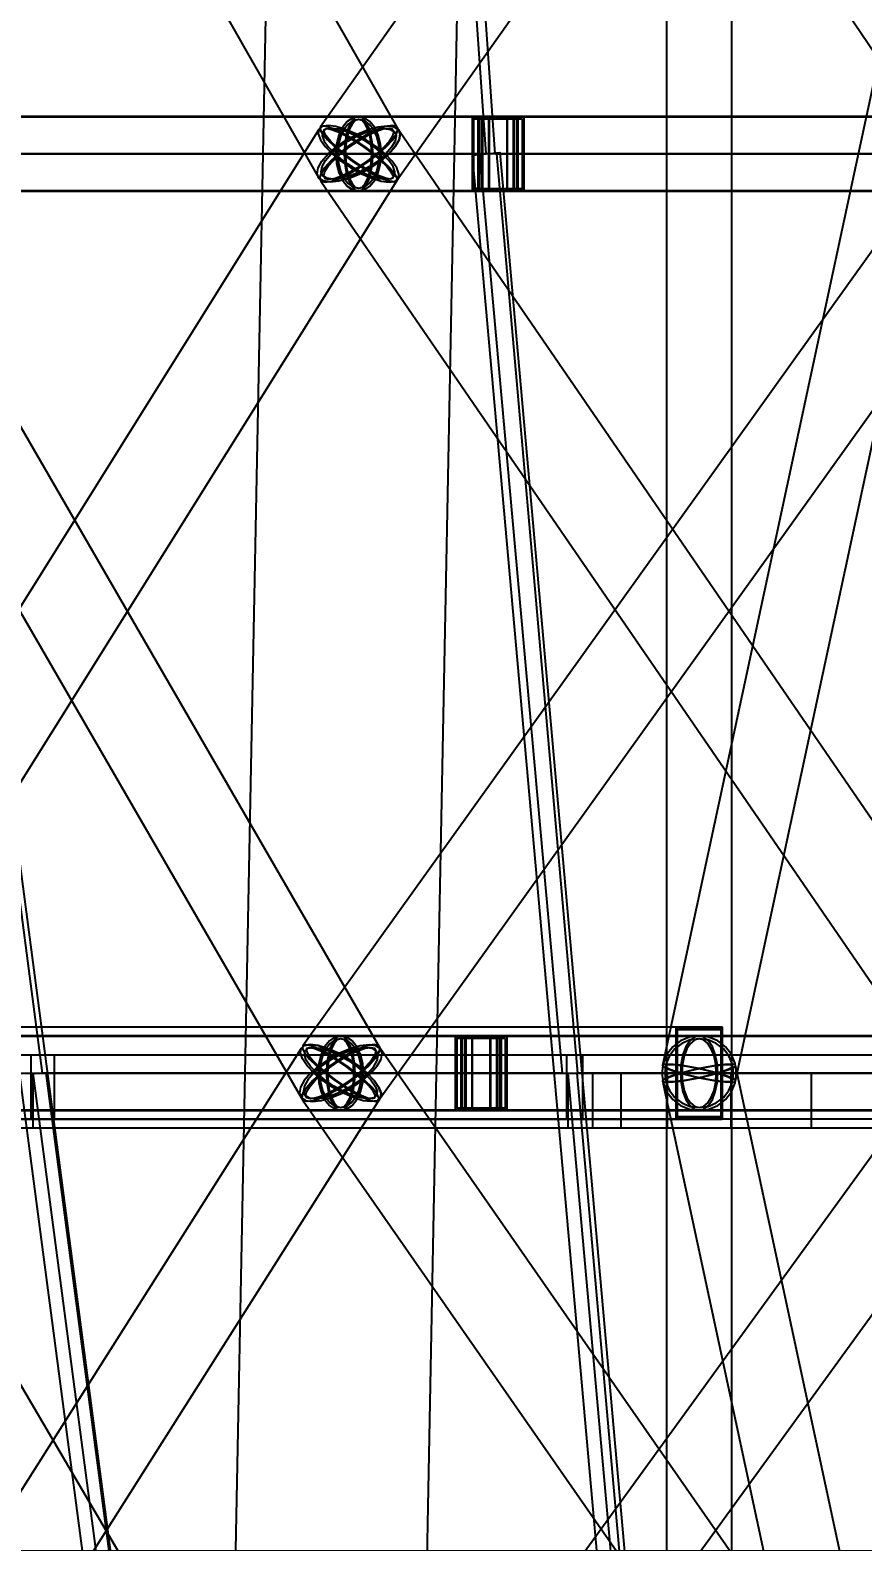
# Model space of a CAD drawing. Header units: millimetres. Extents: x -123812 to 252100, y -3000 to 639000.
# Drawn here: x -9009 to -4479, y 347451 to 355672 of the extents above; entities that cross this region are included whole.
import ezdxf

# ---------------------------------------------------------------- set-up
doc = ezdxf.new("R2010")
doc.units = ezdxf.units.MM
for name, color, linetype, lineweight in [('D-STR-DECK', 7, 'Continuous', 25), ('D-STR-DIM', 7, 'Continuous', 13), ('D-STR-STRC', 7, 'Continuous', 25)]:
    doc.layers.add(name, color=color, linetype=linetype, lineweight=lineweight)
doc.styles.add('OpenSansCondensed-Light', font='OpenSansCondensed-Light.ttf')
doc.styles.add('TOWER_UNICODE', font='Arial Unicode.ttf')
doc.dimstyles.new('EZDXF', dxfattribs={"dimtxt": 0.25, "dimasz": 0.175, "dimexe": 0.375, "dimexo": 0.125, "dimgap": 0.1, "dimtad": 1, "dimlfac": 100, "dimzin": 12, "dimdsep": 46, "dimtxsty": 'OpenSansCondensed-Light', "dimblk": 'ARCHTICK', "dimcen": 2.5, "dimazin": 3, "dimtfac": 0.5, "dimtmove": 2, "dimatfit": 3})

# ---------------------------------------------------------------- blocks, each defined once
blk = doc.blocks.new('_ARCHTICK')
at = {"color": 0, "linetype": 'BYBLOCK', "const_width": 0.15}
blk.add_lwpolyline([(-0.5, -0.5), (0.5, 0.5)], dxfattribs=at)

msp = doc.modelspace()

# ---------------------------------------------------------------- linework, layer by layer
at = {"layer": 'D-STR-DECK'}
for points in [[(-9651.9, 355000), (-11097.8, 369000), (-11059.6, 371000), (-7433.3, 371000), (-7459.2, 369000), (-6481.3, 355000)], [(-9651.9, 355000), (-11097.8, 369000), (-11059.6, 371000), (-7433.3, 371000), (-7459.2, 369000), (-6481.3, 355000)], [(-6527.8, 355000), (-7505.8, 369000), (-7479.9, 371000), (-3748.7, 371000), (-3761.8, 369000), (-3268.6, 355000)], [(-6527.8, 355000), (-7505.8, 369000), (-7479.9, 371000), (-3748.7, 371000), (-3761.8, 369000), (-3268.6, 355000)], [(-7090.9, 334990.2), (-9726.3, 354990.2), (-9577.5, 355009.8), (-6942.2, 335009.8)], [(-7090.9, 334990.2), (-9726.3, 354990.2), (-9577.5, 355009.8), (-6942.2, 335009.8)], [(-8941.9, 350000), (-9597, 355000), (-6564.3, 355000), (-6114.8, 350000)], [(-8941.9, 350000), (-9597, 355000), (-6564.3, 355000), (-6114.8, 350000)], [(-4820.2, 334993.3), (-6602.5, 354993.3), (-6453.1, 355006.7), (-4670.8, 335006.7)], [(-4820.2, 334993.3), (-6602.5, 354993.3), (-6453.1, 355006.7), (-4670.8, 335006.7)], [(-6028.7, 350000), (-6470.4, 355000), (-3340.4, 355000), (-3111.6, 350000)], [(-6028.7, 350000), (-6470.4, 355000), (-3340.4, 355000), (-3111.6, 350000)], [(-11765, 349750), (-11765, 350100), (-8878.3, 350100), (-8878.3, 349750)], [(-11765, 349750), (-11765, 350100), (-8878.3, 350100), (-8878.3, 349750)], [(-9004.5, 349750), (-9004.5, 350100), (-6004.6, 350100), (-6004.6, 349750)], [(-9004.5, 349750), (-9004.5, 350100), (-6004.6, 350100), (-6004.6, 349750)], [(-6090, 349750), (-6090, 350100), (-3028.2, 350100), (-3028.2, 349750)], [(-6090, 349750), (-6090, 350100), (-3028.2, 350100), (-3028.2, 349750)], [(-23500, 349700), (-23500, 350000), (-5948.7, 350000), (-5948.7, 349700)], [(-23500, 349700), (-23500, 350000), (-5948.7, 350000), (-5948.7, 349700)], [(-23299, 349700), (-23299, 350000), (-5795.6, 350000), (-5795.6, 349700)], [(-23299, 349700), (-23299, 350000), (-5795.6, 350000), (-5795.6, 349700)], [(-22699.3, 349700), (-22699.3, 350000), (-5543.3, 350000), (-5543.3, 349700)], [(-22699.3, 349700), (-22699.3, 350000), (-5543.3, 350000), (-5543.3, 349700)], [(-21711.2, 349700), (-21711.2, 350000), (-5196.2, 350000), (-5196.2, 349700)], [(-21711.2, 349700), (-21711.2, 350000), (-5196.2, 350000), (-5196.2, 349700)], [(-20351.6, 349700), (-20351.6, 350000), (-4760.1, 350000), (-4760.1, 349700)], [(-20351.6, 349700), (-20351.6, 350000), (-4760.1, 350000), (-4760.1, 349700)], [(-18643.8, 349700), (-18643.8, 350000), (-4242.6, 350000), (-4242.6, 349700)], [(-18643.8, 349700), (-18643.8, 350000), (-4242.6, 350000), (-4242.6, 349700)], [(-16617, 349700), (-16617, 350000), (-3652.6, 350000), (-3652.6, 349700)], [(-16617, 349700), (-16617, 350000), (-3652.6, 350000), (-3652.6, 349700)], [(-14305.9, 349700), (-14305.9, 350000), (-3000, 350000), (-3000, 349700)], [(-14305.9, 349700), (-14305.9, 350000), (-3000, 350000), (-3000, 349700)], [(-11750, 349700), (-11750, 350000), (-2296.1, 350000), (-2296.1, 349700)], [(-11750, 349700), (-11750, 350000), (-2296.1, 350000), (-2296.1, 349700)], [(-11302.4, 347400), (-11750, 350000), (-8924.2, 350000), (-8581.6, 347400)], [(-11302.4, 347400), (-11750, 350000), (-8924.2, 350000), (-8581.6, 347400)], [(-8993.1, 349700), (-8993.1, 350000), (-1552.9, 350000), (-1552.9, 349700)], [(-8993.1, 349700), (-8993.1, 350000), (-1552.9, 350000), (-1552.9, 349700)], [(-8650.5, 347400), (-8993.1, 350000), (-6035.7, 350000), (-5804, 347400)], [(-8650.5, 347400), (-8993.1, 350000), (-6035.7, 350000), (-5804, 347400)], [(-6082.2, 349700), (-6082.2, 350000), (-783.2, 350000), (-783.2, 349700)], [(-6082.2, 349700), (-6082.2, 350000), (-783.2, 350000), (-783.2, 349700)], [(-5850.5, 347400), (-6082.2, 350000), (-3043.9, 350000), (-2927, 347400)], [(-5850.5, 347400), (-6082.2, 350000), (-3043.9, 350000), (-2927, 347400)]]:
    msp.add_lwpolyline(points, close=True, dxfattribs=at)
at = {"layer": 'D-STR-STRC'}
for points in [[(-198.7, 375042), (-5568.1, 350042), (-5561.3, 350034.1), (-5541.5, 350023.9), (-5509.9, 350012), (-5468.7, 349999.4), (-5420.8, 349986.7), (-5369.4, 349975), (-5317.9, 349965), (-5270, 349957.3), (-5228.8, 349952.6), (-5197.2, 349951.1), (-5177.4, 349952.9), (-5170.6, 349958), (198.7, 374958)], [(-10292.6, 359868), (-7438.5, 354868), (-7414.2, 354852.8), (-7376.9, 354847.6), (-7328.9, 354852.8), (-7273.7, 354868), (-7215, 354892.2), (-7156.8, 354923.8), (-7103.1, 354960.6), (-7057.4, 355000), (-7023, 355039.4), (-7002.2, 355076.2), (-6996.4, 355107.8), (-7005.9, 355132), (-9860, 360132)], [(-3895.1, 360147.2), (-7429.2, 355147.2), (-7430.5, 355132), (-7417.7, 355107.8), (-7391.6, 355076.2), (-7353.9, 355039.4), (-7307.2, 355000), (-7254.8, 354960.6), (-7200.1, 354923.8), (-7146.9, 354892.2), (-7098.9, 354868), (-7059.3, 354852.8), (-7030.7, 354847.6), (-7015.3, 354852.8), (-3481.2, 359852.8)], [(-7330.5, 359852.8), (-3944, 354852.8), (-3922, 354847.6), (-3887.5, 354852.8), (-3842.8, 354868), (-3791.1, 354892.2), (-3735.7, 354923.8), (-3680.6, 354960.6), (-3629.4, 355000), (-3585.6, 355039.4), (-3552.2, 355076.2), (-3531.6, 355107.8), (-3525, 355132), (-3533, 355147.2), (-6919.5, 360147.2)], [(-10135, 349866.9), (-7006, 354866.9), (-7002.6, 354891.3), (-7014.1, 354923.1), (-7039.8, 354960.2), (-7078, 355000), (-7126, 355039.8), (-7180.6, 355076.9), (-7238, 355108.7), (-7294.3, 355133.1), (-7345.7, 355148.5), (-7388.7, 355153.7), (-7420.3, 355148.5), (-7438.5, 355133.1), (-10567.5, 350133.1)], [(-10213.8, 354796.8), (-7222.2, 354796.8), (-7190.2, 354803.7), (-7160.4, 354824), (-7134.8, 354856.3), (-7115.1, 354898.4), (-7102.7, 354947.4), (-7098.5, 355000), (-7102.7, 355052.6), (-7115.1, 355101.6), (-7134.8, 355143.7), (-7160.4, 355176), (-7190.2, 355196.3), (-7222.2, 355203.2), (-10213.8, 355203.2)], [(-10213.8, 354796.8), (-7222.2, 354796.8), (-7190.2, 354803.7), (-7160.4, 354824), (-7134.8, 354856.3), (-7115.1, 354898.4), (-7102.7, 354947.4), (-7098.5, 355000), (-7102.7, 355052.6), (-7115.1, 355101.6), (-7134.8, 355143.7), (-7160.4, 355176), (-7190.2, 355196.3), (-7222.2, 355203.2), (-10213.8, 355203.2)], [(-3584.2, 350148.5), (-7017.6, 355148.5), (-7039.6, 355153.7), (-7074, 355148.5), (-7118.5, 355133.1), (-7170.1, 355108.7), (-7225.3, 355076.9), (-7280.2, 355039.8), (-7331.2, 355000), (-7374.8, 354960.2), (-7407.9, 354923.1), (-7428.4, 354891.3), (-7434.9, 354866.9), (-7426.9, 354851.5), (-3993.5, 349851.5)], [(-3738.5, 355203.2), (-7222.2, 355203.2), (-7242.3, 355196.3), (-7261.1, 355176), (-7277.2, 355143.7), (-7289.6, 355101.6), (-7297.3, 355052.6), (-7300, 355000), (-7297.3, 354947.4), (-7289.6, 354898.4), (-7277.2, 354856.3), (-7261.1, 354824), (-7242.3, 354803.7), (-7222.2, 354796.8), (-3738.5, 354796.8)], [(-3738.5, 355203.2), (-7222.2, 355203.2), (-7242.3, 355196.3), (-7261.1, 355176), (-7277.2, 355143.7), (-7289.6, 355101.6), (-7297.3, 355052.6), (-7300, 355000), (-7297.3, 354947.4), (-7289.6, 354898.4), (-7277.2, 354856.3), (-7261.1, 354824), (-7242.3, 354803.7), (-7222.2, 354796.8), (-3738.5, 354796.8)], [(-10429.4, 354866.9), (-7535.1, 349866.9), (-7510.8, 349851.5), (-7473.4, 349846.3), (-7425.6, 349851.5), (-7370.5, 349866.9), (-7311.9, 349891.3), (-7253.8, 349923.1), (-7200.3, 349960.2), (-7154.8, 350000), (-7120.6, 350039.8), (-7099.9, 350076.9), (-7094.1, 350108.7), (-7103.8, 350133.1), (-9998.1, 355133.1)], [(-3944.5, 355148.5), (-7525.5, 350148.5), (-7527, 350133.1), (-7514.4, 350108.7), (-7488.5, 350076.9), (-7451, 350039.8), (-7404.6, 350000), (-7352.4, 349960.2), (-7298, 349923.1), (-7245, 349891.3), (-7197.1, 349866.9), (-7157.5, 349851.5), (-7128.9, 349846.3), (-7113.4, 349851.5), (-3532.4, 354851.5)], [(-10273.2, 344865.8), (-7103.9, 349865.8), (-7100.3, 349890.4), (-7111.7, 349922.5), (-7137.2, 349959.9), (-7175.1, 350000), (-7222.9, 350040.1), (-7277.2, 350077.5), (-7334.5, 350109.6), (-7390.7, 350134.2), (-7442, 350149.7), (-7485, 350155), (-7516.7, 350149.7), (-7535, 350134.2), (-10704.3, 345134.2)], [(-7201.6, 345134.2), (-10136.2, 350134.2), (-10160.6, 350149.7), (-10198, 350155), (-10245.8, 350149.7), (-10300.7, 350134.2), (-10359.2, 350109.6), (-10417.1, 350077.5), (-10470.5, 350040.1), (-10515.8, 350000), (-10549.8, 349959.9), (-10570.4, 349922.5), (-10576, 349890.4), (-10566.3, 349865.8), (-7631.7, 344865.8)], [(-10351.3, 349796.8), (-7319.4, 349796.8), (-7287.4, 349803.7), (-7257.6, 349824), (-7232, 349856.3), (-7212.3, 349898.4), (-7200, 349947.4), (-7195.7, 350000), (-7200, 350052.6), (-7212.3, 350101.6), (-7232, 350143.7), (-7257.6, 350176), (-7287.4, 350196.3), (-7319.4, 350203.2), (-10351.3, 350203.2)], [(-10351.3, 349796.8), (-7319.4, 349796.8), (-7287.4, 349803.7), (-7257.6, 349824), (-7232, 349856.3), (-7212.3, 349898.4), (-7200, 349947.4), (-7195.7, 350000), (-7200, 350052.6), (-7212.3, 350101.6), (-7232, 350143.7), (-7257.6, 350176), (-7287.4, 350196.3), (-7319.4, 350203.2), (-10351.3, 350203.2)], [(-7211.5, 344850.3), (-3583.7, 349850.3), (-3582, 349865.8), (-3594.5, 349890.4), (-3620.2, 349922.5), (-3657.3, 349959.9), (-3703.5, 350000), (-3755.4, 350040.1), (-3809.7, 350077.5), (-3862.5, 350109.6), (-3910.3, 350134.2), (-3949.8, 350149.7), (-3978.3, 350155), (-3994, 350149.7), (-7621.8, 345149.7)], [(-3635.4, 345149.7), (-7115.7, 350149.7), (-7137.6, 350155), (-7172, 350149.7), (-7216.4, 350134.2), (-7267.8, 350109.6), (-7322.8, 350077.5), (-7377.5, 350040.1), (-7428.3, 350000), (-7471.6, 349959.9), (-7504.6, 349922.5), (-7525, 349890.4), (-7531.3, 349865.8), (-7523.2, 349850.3), (-4042.9, 344850.3)], [(-3788.8, 350203.2), (-7319.4, 350203.2), (-7339.6, 350196.3), (-7358.3, 350176), (-7374.4, 350143.7), (-7386.8, 350101.6), (-7394.6, 350052.6), (-7397.2, 350000), (-7394.6, 349947.4), (-7386.8, 349898.4), (-7374.4, 349856.3), (-7358.3, 349824), (-7339.6, 349803.7), (-7319.4, 349796.8), (-3788.8, 349796.8)], [(-3788.8, 350203.2), (-7319.4, 350203.2), (-7339.6, 350196.3), (-7358.3, 350176), (-7374.4, 350143.7), (-7386.8, 350101.6), (-7394.6, 350052.6), (-7397.2, 350000), (-7394.6, 349947.4), (-7386.8, 349898.4), (-7374.4, 349856.3), (-7358.3, 349824), (-7339.6, 349803.7), (-7319.4, 349796.8), (-3788.8, 349796.8)], [(0, 350203.2), (-5369.4, 350203.2), (-5395.7, 350196.3), (-5420.2, 350176), (-5441.2, 350143.7), (-5457.3, 350101.6), (-5467.5, 350052.6), (-5471, 350000), (-5467.5, 349947.4), (-5457.3, 349898.4), (-5441.2, 349856.3), (-5420.2, 349824), (-5395.7, 349803.7), (-5369.4, 349796.8), (0, 349796.8)], [(0, 350203.2), (-5369.4, 350203.2), (-5395.7, 350196.3), (-5420.2, 350176), (-5441.2, 350143.7), (-5457.3, 350101.6), (-5467.5, 350052.6), (-5471, 350000), (-5467.5, 349947.4), (-5457.3, 349898.4), (-5441.2, 349856.3), (-5420.2, 349824), (-5395.7, 349803.7), (-5369.4, 349796.8), (0, 349796.8)], [(198.7, 325042), (-5170.6, 350042), (-5177.4, 350047.1), (-5197.2, 350048.9), (-5228.8, 350047.4), (-5270, 350042.7), (-5317.9, 350035), (-5369.4, 350025), (-5420.8, 350013.3), (-5468.7, 350000.6), (-5509.9, 349988), (-5541.5, 349976.1), (-5561.3, 349965.9), (-5568.1, 349958), (-198.7, 324958)]]:
    msp.add_lwpolyline(points, dxfattribs=at)
for points in [[(-5547.2, 350000), (-5191.6, 350000), (-5191.6, 375000), (-5547.2, 375000)], [(-5547.2, 350000), (-5191.6, 350000), (-5191.6, 375000), (-5547.2, 375000)], [(-7743.6, 355000), (-6700.9, 355000), (-6604.1, 360000), (-7645.9, 360000)], [(-7743.6, 355000), (-6700.9, 355000), (-6604.1, 360000), (-7645.9, 360000)], [(-12619.1, 354800), (-6353.6, 354800), (-6353.6, 355200), (-12619.1, 355200)], [(-11336.3, 354800), (-6322, 354800), (-6322, 355200), (-11336.3, 355200)], [(-11336.3, 354800), (-6322, 354800), (-6322, 355200), (-11336.3, 355200)], [(-7057.4, 355000), (-7103.1, 354960.6), (-7156.8, 354923.8), (-7215, 354892.2), (-7273.7, 354868), (-7328.9, 354852.8), (-7376.9, 354847.6), (-7414.2, 354852.8), (-7438.5, 354868), (-7448.1, 354892.2), (-7442.2, 354923.8), (-7421.4, 354960.6), (-7387, 355000), (-7341.4, 355039.4), (-7287.6, 355076.2), (-7229.4, 355107.8), (-7170.7, 355132), (-7115.5, 355147.2), (-7067.6, 355152.4), (-7030.2, 355147.2), (-7005.9, 355132), (-6996.4, 355107.8), (-7002.2, 355076.2), (-7023, 355039.4)], [(-7366.4, 355000), (-7318.4, 354960.2), (-7263.9, 354923.1), (-7206.5, 354891.3), (-7150.2, 354866.9), (-7098.8, 354851.5), (-7055.8, 354846.3), (-7024.1, 354851.5), (-7006, 354866.9), (-7002.6, 354891.3), (-7014.1, 354923.1), (-7039.8, 354960.2), (-7078, 355000), (-7126, 355039.8), (-7180.6, 355076.9), (-7238, 355108.7), (-7294.3, 355133.1), (-7345.7, 355148.5), (-7388.7, 355153.7), (-7420.3, 355148.5), (-7438.5, 355133.1), (-7441.9, 355108.7), (-7430.3, 355076.9), (-7404.6, 355039.8)], [(-7331.2, 355000), (-7374.8, 354960.2), (-7407.9, 354923.1), (-7428.4, 354891.3), (-7434.9, 354866.9), (-7426.9, 354851.5), (-7404.9, 354846.3), (-7370.4, 354851.5), (-7325.9, 354866.9), (-7274.3, 354891.3), (-7219.2, 354923.1), (-7164.2, 354960.2), (-7113.2, 355000), (-7069.7, 355039.8), (-7036.5, 355076.9), (-7016, 355108.7), (-7009.6, 355133.1), (-7017.6, 355148.5), (-7039.6, 355153.7), (-7074, 355148.5), (-7118.5, 355133.1), (-7170.1, 355108.7), (-7225.3, 355076.9), (-7280.2, 355039.8)], [(-7137.2, 355000), (-7090.6, 354960.6), (-7052.9, 354923.8), (-7026.7, 354892.2), (-7013.9, 354868), (-7015.3, 354852.8), (-7030.7, 354847.6), (-7059.3, 354852.8), (-7098.9, 354868), (-7146.9, 354892.2), (-7200.1, 354923.8), (-7254.8, 354960.6), (-7307.2, 355000), (-7353.9, 355039.4), (-7391.6, 355076.2), (-7417.7, 355107.8), (-7430.5, 355132), (-7429.2, 355147.2), (-7413.7, 355152.4), (-7385.2, 355147.2), (-7345.5, 355132), (-7297.5, 355107.8), (-7244.3, 355076.2), (-7189.7, 355039.4)], [(-7345.9, 355000), (-7341.7, 354947.4), (-7329.3, 354898.4), (-7309.7, 354856.3), (-7284.1, 354824), (-7254.2, 354803.7), (-7222.2, 354796.8), (-7190.2, 354803.7), (-7160.4, 354824), (-7134.8, 354856.3), (-7115.1, 354898.4), (-7102.7, 354947.4), (-7098.5, 355000), (-7102.7, 355052.6), (-7115.1, 355101.6), (-7134.8, 355143.7), (-7160.4, 355176), (-7190.2, 355196.3), (-7222.2, 355203.2), (-7254.2, 355196.3), (-7284.1, 355176), (-7309.7, 355143.7), (-7329.3, 355101.6), (-7341.7, 355052.6)], [(-7345.9, 355000), (-7341.7, 354947.4), (-7329.3, 354898.4), (-7309.7, 354856.3), (-7284.1, 354824), (-7254.2, 354803.7), (-7222.2, 354796.8), (-7190.2, 354803.7), (-7160.4, 354824), (-7134.8, 354856.3), (-7115.1, 354898.4), (-7102.7, 354947.4), (-7098.5, 355000), (-7102.7, 355052.6), (-7115.1, 355101.6), (-7134.8, 355143.7), (-7160.4, 355176), (-7190.2, 355196.3), (-7222.2, 355203.2), (-7254.2, 355196.3), (-7284.1, 355176), (-7309.7, 355143.7), (-7329.3, 355101.6), (-7341.7, 355052.6)], [(-7336.2, 355000), (-7332.3, 354951.5), (-7320.9, 354906.4), (-7302.8, 354867.6), (-7279.2, 354837.9), (-7251.7, 354819.2), (-7222.2, 354812.8), (-7192.7, 354819.2), (-7165.2, 354837.9), (-7141.6, 354867.6), (-7123.5, 354906.4), (-7112.1, 354951.5), (-7108.3, 355000), (-7112.1, 355048.5), (-7123.5, 355093.6), (-7141.6, 355132.4), (-7165.2, 355162.1), (-7192.7, 355180.8), (-7222.2, 355187.2), (-7251.7, 355180.8), (-7279.2, 355162.1), (-7302.8, 355132.4), (-7320.9, 355093.6), (-7332.3, 355048.5)], [(-7336.2, 355000), (-7332.3, 354951.5), (-7320.9, 354906.4), (-7302.8, 354867.6), (-7279.2, 354837.9), (-7251.7, 354819.2), (-7222.2, 354812.8), (-7192.7, 354819.2), (-7165.2, 354837.9), (-7141.6, 354867.6), (-7123.5, 354906.4), (-7112.1, 354951.5), (-7108.3, 355000), (-7112.1, 355048.5), (-7123.5, 355093.6), (-7141.6, 355132.4), (-7165.2, 355162.1), (-7192.7, 355180.8), (-7222.2, 355187.2), (-7251.7, 355180.8), (-7279.2, 355162.1), (-7302.8, 355132.4), (-7320.9, 355093.6), (-7332.3, 355048.5)], [(-7300, 355000), (-7297.3, 354947.4), (-7289.6, 354898.4), (-7277.2, 354856.3), (-7261.1, 354824), (-7242.3, 354803.7), (-7222.2, 354796.8), (-7202.1, 354803.7), (-7183.3, 354824), (-7167.2, 354856.3), (-7154.9, 354898.4), (-7147.1, 354947.4), (-7144.5, 355000), (-7147.1, 355052.6), (-7154.9, 355101.6), (-7167.2, 355143.7), (-7183.3, 355176), (-7202.1, 355196.3), (-7222.2, 355203.2), (-7242.3, 355196.3), (-7261.1, 355176), (-7277.2, 355143.7), (-7289.6, 355101.6), (-7297.3, 355052.6)], [(-7300, 355000), (-7297.3, 354947.4), (-7289.6, 354898.4), (-7277.2, 354856.3), (-7261.1, 354824), (-7242.3, 354803.7), (-7222.2, 354796.8), (-7202.1, 354803.7), (-7183.3, 354824), (-7167.2, 354856.3), (-7154.9, 354898.4), (-7147.1, 354947.4), (-7144.5, 355000), (-7147.1, 355052.6), (-7154.9, 355101.6), (-7167.2, 355143.7), (-7183.3, 355176), (-7202.1, 355196.3), (-7222.2, 355203.2), (-7242.3, 355196.3), (-7261.1, 355176), (-7277.2, 355143.7), (-7289.6, 355101.6), (-7297.3, 355052.6)], [(-7293.9, 355000), (-7291.4, 354951.5), (-7284.3, 354906.4), (-7272.9, 354867.6), (-7258, 354837.9), (-7240.8, 354819.2), (-7222.2, 354812.8), (-7203.7, 354819.2), (-7186.4, 354837.9), (-7171.6, 354867.6), (-7160.2, 354906.4), (-7153, 354951.5), (-7150.6, 355000), (-7153, 355048.5), (-7160.2, 355093.6), (-7171.6, 355132.4), (-7186.4, 355162.1), (-7203.7, 355180.8), (-7222.2, 355187.2), (-7240.8, 355180.8), (-7258, 355162.1), (-7272.9, 355132.4), (-7284.3, 355093.6), (-7291.4, 355048.5)], [(-7293.9, 355000), (-7291.4, 354951.5), (-7284.3, 354906.4), (-7272.9, 354867.6), (-7258, 354837.9), (-7240.8, 354819.2), (-7222.2, 354812.8), (-7203.7, 354819.2), (-7186.4, 354837.9), (-7171.6, 354867.6), (-7160.2, 354906.4), (-7153, 354951.5), (-7150.6, 355000), (-7153, 355048.5), (-7160.2, 355093.6), (-7171.6, 355132.4), (-7186.4, 355162.1), (-7203.7, 355180.8), (-7222.2, 355187.2), (-7240.8, 355180.8), (-7258, 355162.1), (-7272.9, 355132.4), (-7284.3, 355093.6), (-7291.4, 355048.5)], [(-6322, 355200), (-6604.8, 355200), (-6604.8, 354800), (-6322, 354800)], [(-6322, 355200), (-6604.8, 355200), (-6604.8, 354800), (-6322, 354800)], [(-6330.4, 355188), (-6596.3, 355188), (-6596.3, 354812), (-6330.4, 354812)], [(-6330.4, 355188), (-6596.3, 355188), (-6596.3, 354812), (-6330.4, 354812)], [(-6353.6, 355200), (-6573.2, 355200), (-6573.2, 354800), (-6353.6, 354800)], [(-6360.1, 355188), (-6566.6, 355188), (-6566.6, 354812), (-6360.1, 354812)], [(-6553.2, 354800), (89.8, 354800), (89.8, 355200), (-6553.2, 355200)], [(-6373.5, 355200), (-6553.2, 355200), (-6553.2, 354800), (-6373.5, 354800)], [(-6378.9, 355188), (-6547.8, 355188), (-6547.8, 354812), (-6378.9, 354812)], [(-6515.1, 354800), (51.8, 354800), (51.8, 355200), (-6515.1, 355200)], [(-6411.6, 355200), (-6515.1, 355200), (-6515.1, 354800), (-6411.6, 354800)], [(-6515.1, 354800), (51.8, 354800), (51.8, 355200), (-6515.1, 355200)], [(-6411.6, 355200), (-6515.1, 355200), (-6515.1, 354800), (-6411.6, 354800)], [(-6414.7, 355188), (-6512, 355188), (-6512, 354812), (-6414.7, 354812)], [(-6414.7, 355188), (-6512, 355188), (-6512, 354812), (-6414.7, 354812)], [(-7073.7, 355000), (-7114.8, 354964.4), (-7163.3, 354931.3), (-7215.8, 354902.8), (-7268.7, 354881), (-7318.4, 354867.3), (-7361.6, 354862.6), (-7395.3, 354867.3), (-7417.2, 354881), (-7425.9, 354902.8), (-7420.6, 354931.3), (-7401.8, 354964.4), (-7370.8, 355000), (-7329.6, 355035.6), (-7281.2, 355068.7), (-7228.7, 355097.2), (-7175.8, 355119), (-7126, 355132.7), (-7082.8, 355137.4), (-7049.1, 355132.7), (-7027.2, 355119), (-7018.6, 355097.2), (-7023.9, 355068.7), (-7042.6, 355035.6)], [(-7352.2, 355000), (-7309, 354964.1), (-7259.8, 354930.7), (-7208, 354902), (-7157.3, 354880), (-7110.9, 354866.1), (-7072.1, 354861.4), (-7043.6, 354866.1), (-7027.2, 354880), (-7024.2, 354902), (-7034.6, 354930.7), (-7057.8, 354964.1), (-7092.2, 355000), (-7135.5, 355035.9), (-7184.7, 355069.3), (-7236.4, 355098), (-7287.2, 355120), (-7333.5, 355133.9), (-7372.3, 355138.6), (-7400.8, 355133.9), (-7417.2, 355120), (-7420.3, 355098), (-7409.9, 355069.3), (-7386.6, 355035.9)], [(-7320.5, 355000), (-7359.7, 354964.1), (-7389.6, 354930.7), (-7408.1, 354902), (-7414, 354880), (-7406.7, 354866.1), (-7386.9, 354861.4), (-7355.9, 354866.1), (-7315.7, 354880), (-7269.2, 354902), (-7219.5, 354930.7), (-7169.9, 354964.1), (-7124, 355000), (-7084.7, 355035.9), (-7054.8, 355069.3), (-7036.3, 355098), (-7030.5, 355120), (-7037.7, 355133.9), (-7057.6, 355138.6), (-7088.6, 355133.9), (-7128.7, 355120), (-7175.3, 355098), (-7225, 355069.3), (-7274.5, 355035.9)], [(-7145.6, 355000), (-7103.5, 354964.4), (-7069.5, 354931.3), (-7046, 354902.8), (-7034.4, 354881), (-7035.6, 354867.3), (-7049.6, 354862.6), (-7075.3, 354867.3), (-7111, 354881), (-7154.3, 354902.8), (-7202.3, 354931.3), (-7251.6, 354964.4), (-7298.9, 355000), (-7340.9, 355035.6), (-7374.9, 355068.7), (-7398.5, 355097.2), (-7410, 355119), (-7408.8, 355132.7), (-7394.9, 355137.4), (-7369.1, 355132.7), (-7333.4, 355119), (-7290.1, 355097.2), (-7242.2, 355068.7), (-7192.9, 355035.6)], [(-7841.3, 350000), (-6797.6, 350000), (-6700.9, 355000), (-7743.6, 355000)], [(-7841.3, 350000), (-6797.6, 350000), (-6700.9, 355000), (-7743.6, 355000)], [(-6700.9, 355000), (-6718.6, 355000), (-6770.7, 355000), (-6853.6, 355000), (-6961.6, 355000), (-7087.3, 355000), (-7222.2, 355000), (-7357.2, 355000), (-7482.9, 355000), (-7590.9, 355000), (-7673.7, 355000), (-7725.8, 355000), (-7743.6, 355000), (-7725.8, 355000), (-7673.7, 355000), (-7590.9, 355000), (-7482.9, 355000), (-7357.2, 355000), (-7222.2, 355000), (-7087.3, 355000), (-6961.6, 355000), (-6853.6, 355000), (-6770.7, 355000), (-6718.6, 355000)], [(-6700.9, 355000), (-6718.6, 355000), (-6770.7, 355000), (-6853.6, 355000), (-6961.6, 355000), (-7087.3, 355000), (-7222.2, 355000), (-7357.2, 355000), (-7482.9, 355000), (-7590.9, 355000), (-7673.7, 355000), (-7725.8, 355000), (-7743.6, 355000), (-7725.8, 355000), (-7673.7, 355000), (-7590.9, 355000), (-7482.9, 355000), (-7357.2, 355000), (-7222.2, 355000), (-7087.3, 355000), (-6961.6, 355000), (-6853.6, 355000), (-6770.7, 355000), (-6718.6, 355000)], [(-6700.9, 355000), (-6718.6, 355000), (-6770.7, 355000), (-6853.6, 355000), (-6961.6, 355000), (-7087.3, 355000), (-7222.2, 355000), (-7357.2, 355000), (-7482.9, 355000), (-7590.9, 355000), (-7673.7, 355000), (-7725.8, 355000), (-7743.6, 355000), (-7725.8, 355000), (-7673.7, 355000), (-7590.9, 355000), (-7482.9, 355000), (-7357.2, 355000), (-7222.2, 355000), (-7087.3, 355000), (-6961.6, 355000), (-6853.6, 355000), (-6770.7, 355000), (-6718.6, 355000)], [(-6700.9, 355000), (-6718.6, 355000), (-6770.7, 355000), (-6853.6, 355000), (-6961.6, 355000), (-7087.3, 355000), (-7222.2, 355000), (-7357.2, 355000), (-7482.9, 355000), (-7590.9, 355000), (-7673.7, 355000), (-7725.8, 355000), (-7743.6, 355000), (-7725.8, 355000), (-7673.7, 355000), (-7590.9, 355000), (-7482.9, 355000), (-7357.2, 355000), (-7222.2, 355000), (-7087.3, 355000), (-6961.6, 355000), (-6853.6, 355000), (-6770.7, 355000), (-6718.6, 355000)], [(-6749.8, 355000), (-6765.9, 355000), (-6813.1, 355000), (-6888.1, 355000), (-6986, 355000), (-7099.9, 355000), (-7222.2, 355000), (-7344.5, 355000), (-7458.5, 355000), (-7556.3, 355000), (-7631.4, 355000), (-7678.6, 355000), (-7694.7, 355000), (-7678.6, 355000), (-7631.4, 355000), (-7556.3, 355000), (-7458.5, 355000), (-7344.5, 355000), (-7222.2, 355000), (-7099.9, 355000), (-6986, 355000), (-6888.1, 355000), (-6813.1, 355000), (-6765.9, 355000)], [(-6749.8, 355000), (-6765.9, 355000), (-6813.1, 355000), (-6888.1, 355000), (-6986, 355000), (-7099.9, 355000), (-7222.2, 355000), (-7344.5, 355000), (-7458.5, 355000), (-7556.3, 355000), (-7631.4, 355000), (-7678.6, 355000), (-7694.7, 355000), (-7678.6, 355000), (-7631.4, 355000), (-7556.3, 355000), (-7458.5, 355000), (-7344.5, 355000), (-7222.2, 355000), (-7099.9, 355000), (-6986, 355000), (-6888.1, 355000), (-6813.1, 355000), (-6765.9, 355000)], [(-6749.8, 355000), (-6765.9, 355000), (-6813.1, 355000), (-6888.1, 355000), (-6986, 355000), (-7099.9, 355000), (-7222.2, 355000), (-7344.5, 355000), (-7458.5, 355000), (-7556.3, 355000), (-7631.4, 355000), (-7678.6, 355000), (-7694.7, 355000), (-7678.6, 355000), (-7631.4, 355000), (-7556.3, 355000), (-7458.5, 355000), (-7344.5, 355000), (-7222.2, 355000), (-7099.9, 355000), (-6986, 355000), (-6888.1, 355000), (-6813.1, 355000), (-6765.9, 355000)], [(-6749.8, 355000), (-6765.9, 355000), (-6813.1, 355000), (-6888.1, 355000), (-6986, 355000), (-7099.9, 355000), (-7222.2, 355000), (-7344.5, 355000), (-7458.5, 355000), (-7556.3, 355000), (-7631.4, 355000), (-7678.6, 355000), (-7694.7, 355000), (-7678.6, 355000), (-7631.4, 355000), (-7556.3, 355000), (-7458.5, 355000), (-7344.5, 355000), (-7222.2, 355000), (-7099.9, 355000), (-6986, 355000), (-6888.1, 355000), (-6813.1, 355000), (-6765.9, 355000)], [(-11478.6, 349750), (-5244.4, 349750), (-5244.4, 350250), (-11478.6, 350250)], [(-11478.6, 349750), (-5244.4, 349750), (-5244.4, 350250), (-11478.6, 350250)], [(-5494.4, 350250), (-5244.4, 350250), (-5244.4, 349750), (-5494.4, 349750)], [(-5244.4, 350250), (-5494.4, 350250), (-5494.4, 349750), (-5244.4, 349750)], [(-5488.4, 350238), (-5250.4, 350238), (-5250.4, 349762), (-5488.4, 349762)], [(-5250.4, 350238), (-5488.4, 350238), (-5488.4, 349762), (-5250.4, 349762)], [(-12787.7, 349800), (-6445, 349800), (-6445, 350200), (-12787.7, 350200)], [(-11495, 349800), (-6413.6, 349800), (-6413.6, 350200), (-11495, 350200)], [(-11495, 349800), (-6413.6, 349800), (-6413.6, 350200), (-11495, 350200)], [(-7484.1, 350000), (-7518.3, 349960.2), (-7539, 349923.1), (-7544.7, 349891.3), (-7535.1, 349866.9), (-7510.8, 349851.5), (-7473.4, 349846.3), (-7425.6, 349851.5), (-7370.5, 349866.9), (-7311.9, 349891.3), (-7253.8, 349923.1), (-7200.3, 349960.2), (-7154.8, 350000), (-7120.6, 350039.8), (-7099.9, 350076.9), (-7094.1, 350108.7), (-7103.8, 350133.1), (-7128.1, 350148.5), (-7165.5, 350153.7), (-7213.3, 350148.5), (-7268.4, 350133.1), (-7327, 350108.7), (-7385, 350076.9), (-7438.6, 350039.8)], [(-7175.1, 350000), (-7137.2, 349959.9), (-7111.7, 349922.5), (-7100.3, 349890.4), (-7103.9, 349865.8), (-7122.2, 349850.3), (-7153.9, 349845), (-7196.9, 349850.3), (-7248.2, 349865.8), (-7304.4, 349890.4), (-7361.7, 349922.5), (-7416, 349959.9), (-7463.8, 350000), (-7501.7, 350040.1), (-7527.2, 350077.5), (-7538.6, 350109.6), (-7535, 350134.2), (-7516.7, 350149.7), (-7485, 350155), (-7442, 350149.7), (-7390.7, 350134.2), (-7334.5, 350109.6), (-7277.2, 350077.5), (-7222.9, 350040.1)], [(-7210.6, 350000), (-7261.4, 349959.9), (-7316.1, 349922.5), (-7371.1, 349890.4), (-7422.5, 349865.8), (-7466.9, 349850.3), (-7501.3, 349845), (-7523.2, 349850.3), (-7531.3, 349865.8), (-7525, 349890.4), (-7504.6, 349922.5), (-7471.6, 349959.9), (-7428.3, 350000), (-7377.5, 350040.1), (-7322.8, 350077.5), (-7267.8, 350109.6), (-7216.4, 350134.2), (-7172, 350149.7), (-7137.6, 350155), (-7115.7, 350149.7), (-7107.6, 350134.2), (-7113.9, 350109.6), (-7134.3, 350077.5), (-7167.3, 350040.1)], [(-7404.6, 350000), (-7352.4, 349960.2), (-7298, 349923.1), (-7245, 349891.3), (-7197.1, 349866.9), (-7157.5, 349851.5), (-7128.9, 349846.3), (-7113.4, 349851.5), (-7111.9, 349866.9), (-7124.5, 349891.3), (-7150.4, 349923.1), (-7187.9, 349960.2), (-7234.3, 350000), (-7286.5, 350039.8), (-7340.9, 350076.9), (-7393.9, 350108.7), (-7441.8, 350133.1), (-7481.4, 350148.5), (-7509.9, 350153.7), (-7525.5, 350148.5), (-7527, 350133.1), (-7514.4, 350108.7), (-7488.5, 350076.9), (-7451, 350039.8)], [(-7467.9, 350000), (-7498.8, 349964.1), (-7517.4, 349930.7), (-7522.6, 349902), (-7513.9, 349880), (-7491.9, 349866.1), (-7458.3, 349861.4), (-7415.1, 349866.1), (-7365.4, 349880), (-7312.6, 349902), (-7260.3, 349930.7), (-7212, 349964.1), (-7171, 350000), (-7140.1, 350035.9), (-7121.5, 350069.3), (-7116.3, 350098), (-7125, 350120), (-7146.9, 350133.9), (-7180.6, 350138.6), (-7223.8, 350133.9), (-7273.4, 350120), (-7326.3, 350098), (-7378.6, 350069.3), (-7426.9, 350035.9)], [(-7189.3, 350000), (-7155.1, 349963.8), (-7132.1, 349930.1), (-7121.9, 349901.2), (-7125.1, 349879), (-7141.6, 349865), (-7170.2, 349860.2), (-7208.9, 349865), (-7255.2, 349879), (-7305.9, 349901.2), (-7357.5, 349930.1), (-7406.5, 349963.8), (-7449.6, 350000), (-7483.8, 350036.2), (-7506.8, 350069.9), (-7517, 350098.8), (-7513.8, 350121), (-7497.3, 350135), (-7468.7, 350139.8), (-7429.9, 350135), (-7383.6, 350121), (-7333, 350098.8), (-7281.4, 350069.9), (-7232.4, 350036.2)], [(-7221.3, 350000), (-7267.1, 349963.8), (-7316.4, 349930.1), (-7366, 349901.2), (-7412.3, 349879), (-7452.4, 349865), (-7483.4, 349860.2), (-7503.2, 349865), (-7510.5, 349879), (-7504.7, 349901.2), (-7486.4, 349930.1), (-7456.6, 349963.8), (-7417.6, 350000), (-7371.8, 350036.2), (-7322.5, 350069.9), (-7272.9, 350098.8), (-7226.5, 350121), (-7186.5, 350135), (-7155.5, 350139.8), (-7135.7, 350135), (-7128.4, 350121), (-7134.2, 350098.8), (-7152.5, 350069.9), (-7182.2, 350036.2)], [(-7396.2, 350000), (-7349.2, 349964.1), (-7300.1, 349930.7), (-7252.3, 349902), (-7209.1, 349880), (-7173.4, 349866.1), (-7147.7, 349861.4), (-7133.7, 349866.1), (-7132.3, 349880), (-7143.7, 349902), (-7167.1, 349930.7), (-7200.8, 349964.1), (-7242.7, 350000), (-7289.7, 350035.9), (-7338.8, 350069.3), (-7386.6, 350098), (-7429.8, 350120), (-7465.5, 350133.9), (-7491.2, 350138.6), (-7505.2, 350133.9), (-7506.6, 350120), (-7495.2, 350098), (-7471.8, 350069.3), (-7438.1, 350035.9)], [(-7443.1, 350000), (-7438.9, 349947.4), (-7426.6, 349898.4), (-7406.9, 349856.3), (-7381.3, 349824), (-7351.5, 349803.7), (-7319.4, 349796.8), (-7287.4, 349803.7), (-7257.6, 349824), (-7232, 349856.3), (-7212.3, 349898.4), (-7200, 349947.4), (-7195.7, 350000), (-7200, 350052.6), (-7212.3, 350101.6), (-7232, 350143.7), (-7257.6, 350176), (-7287.4, 350196.3), (-7319.4, 350203.2), (-7351.5, 350196.3), (-7381.3, 350176), (-7406.9, 350143.7), (-7426.6, 350101.6), (-7438.9, 350052.6)], [(-7443.1, 350000), (-7438.9, 349947.4), (-7426.6, 349898.4), (-7406.9, 349856.3), (-7381.3, 349824), (-7351.5, 349803.7), (-7319.4, 349796.8), (-7287.4, 349803.7), (-7257.6, 349824), (-7232, 349856.3), (-7212.3, 349898.4), (-7200, 349947.4), (-7195.7, 350000), (-7200, 350052.6), (-7212.3, 350101.6), (-7232, 350143.7), (-7257.6, 350176), (-7287.4, 350196.3), (-7319.4, 350203.2), (-7351.5, 350196.3), (-7381.3, 350176), (-7406.9, 350143.7), (-7426.6, 350101.6), (-7438.9, 350052.6)], [(-7433.4, 350000), (-7429.5, 349951.5), (-7418.1, 349906.4), (-7400, 349867.6), (-7376.4, 349837.9), (-7348.9, 349819.2), (-7319.4, 349812.8), (-7289.9, 349819.2), (-7262.5, 349837.9), (-7238.9, 349867.6), (-7220.8, 349906.4), (-7209.4, 349951.5), (-7205.5, 350000), (-7209.4, 350048.5), (-7220.8, 350093.6), (-7238.9, 350132.4), (-7262.5, 350162.1), (-7289.9, 350180.8), (-7319.4, 350187.2), (-7348.9, 350180.8), (-7376.4, 350162.1), (-7400, 350132.4), (-7418.1, 350093.6), (-7429.5, 350048.5)], [(-7433.4, 350000), (-7429.5, 349951.5), (-7418.1, 349906.4), (-7400, 349867.6), (-7376.4, 349837.9), (-7348.9, 349819.2), (-7319.4, 349812.8), (-7289.9, 349819.2), (-7262.5, 349837.9), (-7238.9, 349867.6), (-7220.8, 349906.4), (-7209.4, 349951.5), (-7205.5, 350000), (-7209.4, 350048.5), (-7220.8, 350093.6), (-7238.9, 350132.4), (-7262.5, 350162.1), (-7289.9, 350180.8), (-7319.4, 350187.2), (-7348.9, 350180.8), (-7376.4, 350162.1), (-7400, 350132.4), (-7418.1, 350093.6), (-7429.5, 350048.5)], [(-7397.2, 350000), (-7394.6, 349947.4), (-7386.8, 349898.4), (-7374.4, 349856.3), (-7358.3, 349824), (-7339.6, 349803.7), (-7319.4, 349796.8), (-7299.3, 349803.7), (-7280.6, 349824), (-7264.5, 349856.3), (-7252.1, 349898.4), (-7244.3, 349947.4), (-7241.7, 350000), (-7244.3, 350052.6), (-7252.1, 350101.6), (-7264.5, 350143.7), (-7280.6, 350176), (-7299.3, 350196.3), (-7319.4, 350203.2), (-7339.6, 350196.3), (-7358.3, 350176), (-7374.4, 350143.7), (-7386.8, 350101.6), (-7394.6, 350052.6)], [(-7397.2, 350000), (-7394.6, 349947.4), (-7386.8, 349898.4), (-7374.4, 349856.3), (-7358.3, 349824), (-7339.6, 349803.7), (-7319.4, 349796.8), (-7299.3, 349803.7), (-7280.6, 349824), (-7264.5, 349856.3), (-7252.1, 349898.4), (-7244.3, 349947.4), (-7241.7, 350000), (-7244.3, 350052.6), (-7252.1, 350101.6), (-7264.5, 350143.7), (-7280.6, 350176), (-7299.3, 350196.3), (-7319.4, 350203.2), (-7339.6, 350196.3), (-7358.3, 350176), (-7374.4, 350143.7), (-7386.8, 350101.6), (-7394.6, 350052.6)], [(-7391.1, 350000), (-7388.6, 349951.5), (-7381.5, 349906.4), (-7370.1, 349867.6), (-7355.3, 349837.9), (-7338, 349819.2), (-7319.4, 349812.8), (-7300.9, 349819.2), (-7283.6, 349837.9), (-7268.8, 349867.6), (-7257.4, 349906.4), (-7250.2, 349951.5), (-7247.8, 350000), (-7250.2, 350048.5), (-7257.4, 350093.6), (-7268.8, 350132.4), (-7283.6, 350162.1), (-7300.9, 350180.8), (-7319.4, 350187.2), (-7338, 350180.8), (-7355.3, 350162.1), (-7370.1, 350132.4), (-7381.5, 350093.6), (-7388.6, 350048.5)], [(-7391.1, 350000), (-7388.6, 349951.5), (-7381.5, 349906.4), (-7370.1, 349867.6), (-7355.3, 349837.9), (-7338, 349819.2), (-7319.4, 349812.8), (-7300.9, 349819.2), (-7283.6, 349837.9), (-7268.8, 349867.6), (-7257.4, 349906.4), (-7250.2, 349951.5), (-7247.8, 350000), (-7250.2, 350048.5), (-7257.4, 350093.6), (-7268.8, 350132.4), (-7283.6, 350162.1), (-7300.9, 350180.8), (-7319.4, 350187.2), (-7338, 350180.8), (-7355.3, 350162.1), (-7370.1, 350132.4), (-7381.5, 350093.6), (-7388.6, 350048.5)], [(-6413.6, 350200), (-6696.4, 350200), (-6696.4, 349800), (-6413.6, 349800)], [(-6413.6, 350200), (-6696.4, 350200), (-6696.4, 349800), (-6413.6, 349800)], [(-6422.1, 350188), (-6688, 350188), (-6688, 349812), (-6422.1, 349812)], [(-6422.1, 350188), (-6688, 350188), (-6688, 349812), (-6422.1, 349812)], [(-6445, 350200), (-6665.1, 350200), (-6665.1, 349800), (-6445, 349800)], [(-6451.6, 350188), (-6658.5, 350188), (-6658.5, 349812), (-6451.6, 349812)], [(-6644.6, 349800), (89.6, 349800), (89.6, 350200), (-6644.6, 350200)], [(-6465.4, 350200), (-6644.6, 350200), (-6644.6, 349800), (-6465.4, 349800)], [(-6470.8, 350188), (-6639.3, 350188), (-6639.3, 349812), (-6470.8, 349812)], [(-6606.8, 349800), (51.8, 349800), (51.8, 350200), (-6606.8, 350200)], [(-6503.3, 350200), (-6606.8, 350200), (-6606.8, 349800), (-6503.3, 349800)], [(-6606.8, 349800), (51.8, 349800), (51.8, 350200), (-6606.8, 350200)], [(-6503.3, 350200), (-6606.8, 350200), (-6606.8, 349800), (-6503.3, 349800)], [(-6506.4, 350188), (-6603.7, 350188), (-6603.7, 349812), (-6506.4, 349812)], [(-6506.4, 350188), (-6603.7, 350188), (-6603.7, 349812), (-6506.4, 349812)], [(-5572.6, 350000), (-5565.6, 349947.4), (-5545.3, 349898.4), (-5513, 349856.3), (-5471, 349824), (-5421.9, 349803.7), (-5369.4, 349796.8), (-5316.8, 349803.7), (-5267.8, 349824), (-5225.7, 349856.3), (-5193.4, 349898.4), (-5173.1, 349947.4), (-5166.2, 350000), (-5173.1, 350052.6), (-5193.4, 350101.6), (-5225.7, 350143.7), (-5267.8, 350176), (-5316.8, 350196.3), (-5369.4, 350203.2), (-5421.9, 350196.3), (-5471, 350176), (-5513, 350143.7), (-5545.3, 350101.6), (-5565.6, 350052.6)], [(-5556.6, 350000), (-5550.2, 349951.5), (-5531.5, 349906.4), (-5501.7, 349867.6), (-5463, 349837.9), (-5417.8, 349819.2), (-5369.4, 349812.8), (-5320.9, 349819.2), (-5275.8, 349837.9), (-5237, 349867.6), (-5207.2, 349906.4), (-5188.5, 349951.5), (-5182.2, 350000), (-5188.5, 350048.5), (-5207.2, 350093.6), (-5237, 350132.4), (-5275.8, 350162.1), (-5320.9, 350180.8), (-5369.4, 350187.2), (-5417.8, 350180.8), (-5463, 350162.1), (-5501.7, 350132.4), (-5531.5, 350093.6), (-5550.2, 350048.5)], [(-5471, 350000), (-5467.5, 349947.4), (-5457.3, 349898.4), (-5441.2, 349856.3), (-5420.2, 349824), (-5395.7, 349803.7), (-5369.4, 349796.8), (-5343.1, 349803.7), (-5318.6, 349824), (-5297.5, 349856.3), (-5281.4, 349898.4), (-5271.2, 349947.4), (-5267.8, 350000), (-5271.2, 350052.6), (-5281.4, 350101.6), (-5297.5, 350143.7), (-5318.6, 350176), (-5343.1, 350196.3), (-5369.4, 350203.2), (-5395.7, 350196.3), (-5420.2, 350176), (-5441.2, 350143.7), (-5457.3, 350101.6), (-5467.5, 350052.6)], [(-5471, 350000), (-5467.5, 349947.4), (-5457.3, 349898.4), (-5441.2, 349856.3), (-5420.2, 349824), (-5395.7, 349803.7), (-5369.4, 349796.8), (-5343.1, 349803.7), (-5318.6, 349824), (-5297.5, 349856.3), (-5281.4, 349898.4), (-5271.2, 349947.4), (-5267.8, 350000), (-5271.2, 350052.6), (-5281.4, 350101.6), (-5297.5, 350143.7), (-5318.6, 350176), (-5343.1, 350196.3), (-5369.4, 350203.2), (-5395.7, 350196.3), (-5420.2, 350176), (-5441.2, 350143.7), (-5457.3, 350101.6), (-5467.5, 350052.6)], [(-5463, 350000), (-5459.8, 349951.5), (-5450.4, 349906.4), (-5435.5, 349867.6), (-5416.2, 349837.9), (-5393.6, 349819.2), (-5369.4, 349812.8), (-5345.1, 349819.2), (-5322.6, 349837.9), (-5303.2, 349867.6), (-5288.3, 349906.4), (-5278.9, 349951.5), (-5275.8, 350000), (-5278.9, 350048.5), (-5288.3, 350093.6), (-5303.2, 350132.4), (-5322.6, 350162.1), (-5345.1, 350180.8), (-5369.4, 350187.2), (-5393.6, 350180.8), (-5416.2, 350162.1), (-5435.5, 350132.4), (-5450.4, 350093.6), (-5459.8, 350048.5)], [(-5463, 350000), (-5459.8, 349951.5), (-5450.4, 349906.4), (-5435.5, 349867.6), (-5416.2, 349837.9), (-5393.6, 349819.2), (-5369.4, 349812.8), (-5345.1, 349819.2), (-5322.6, 349837.9), (-5303.2, 349867.6), (-5288.3, 349906.4), (-5278.9, 349951.5), (-5275.8, 350000), (-5278.9, 350048.5), (-5288.3, 350093.6), (-5303.2, 350132.4), (-5322.6, 350162.1), (-5345.1, 350180.8), (-5369.4, 350187.2), (-5393.6, 350180.8), (-5416.2, 350162.1), (-5435.5, 350132.4), (-5450.4, 350093.6), (-5459.8, 350048.5)], [(-7938.9, 345000), (-6894.4, 345000), (-6797.6, 350000), (-7841.3, 350000)], [(-7938.9, 345000), (-6894.4, 345000), (-6797.6, 350000), (-7841.3, 350000)], [(-6797.6, 350000), (-6815.4, 350000), (-6867.5, 350000), (-6950.5, 350000), (-7058.5, 350000), (-7184.4, 350000), (-7319.4, 350000), (-7454.5, 350000), (-7580.4, 350000), (-7688.4, 350000), (-7771.3, 350000), (-7823.5, 350000), (-7841.3, 350000), (-7823.5, 350000), (-7771.3, 350000), (-7688.4, 350000), (-7580.4, 350000), (-7454.5, 350000), (-7319.4, 350000), (-7184.4, 350000), (-7058.5, 350000), (-6950.5, 350000), (-6867.5, 350000), (-6815.4, 350000)], [(-6797.6, 350000), (-6815.4, 350000), (-6867.5, 350000), (-6950.5, 350000), (-7058.5, 350000), (-7184.4, 350000), (-7319.4, 350000), (-7454.5, 350000), (-7580.4, 350000), (-7688.4, 350000), (-7771.3, 350000), (-7823.5, 350000), (-7841.3, 350000), (-7823.5, 350000), (-7771.3, 350000), (-7688.4, 350000), (-7580.4, 350000), (-7454.5, 350000), (-7319.4, 350000), (-7184.4, 350000), (-7058.5, 350000), (-6950.5, 350000), (-6867.5, 350000), (-6815.4, 350000)], [(-5369.4, 350025), (-5420.8, 350013.3), (-5468.7, 350000.6), (-5509.9, 349988), (-5541.5, 349976.1), (-5561.3, 349965.9), (-5568.1, 349958), (-5561.3, 349952.9), (-5541.5, 349951.1), (-5509.9, 349952.6), (-5468.7, 349957.3), (-5420.8, 349965), (-5369.4, 349975), (-5317.9, 349986.7), (-5270, 349999.4), (-5228.8, 350012), (-5197.2, 350023.9), (-5177.4, 350034.1), (-5170.6, 350042), (-5177.4, 350047.1), (-5197.2, 350048.9), (-5228.8, 350047.4), (-5270, 350042.7), (-5317.9, 350035)], [(-5369.4, 350025), (-5420.8, 350035), (-5468.7, 350042.7), (-5509.9, 350047.4), (-5541.5, 350048.9), (-5561.3, 350047.1), (-5568.1, 350042), (-5561.3, 350034.1), (-5541.5, 350023.9), (-5509.9, 350012), (-5468.7, 349999.4), (-5420.8, 349986.7), (-5369.4, 349975), (-5317.9, 349965), (-5270, 349957.3), (-5228.8, 349952.6), (-5197.2, 349951.1), (-5177.4, 349952.9), (-5170.6, 349958), (-5177.4, 349965.9), (-5197.2, 349976.1), (-5228.8, 349988), (-5270, 350000.6), (-5317.9, 350013.3)], [(-5369.4, 350023), (-5416.7, 350012.2), (-5460.9, 350000.6), (-5498.8, 349988.9), (-5527.9, 349978), (-5546.2, 349968.6), (-5552.4, 349961.3), (-5546.2, 349956.6), (-5527.9, 349954.9), (-5498.8, 349956.3), (-5460.9, 349960.7), (-5416.7, 349967.7), (-5369.4, 349977), (-5322, 349987.8), (-5277.8, 349999.4), (-5239.9, 350011.1), (-5210.8, 350022), (-5192.5, 350031.4), (-5186.3, 350038.7), (-5192.5, 350043.4), (-5210.8, 350045.1), (-5239.9, 350043.7), (-5277.8, 350039.3), (-5322, 350032.3)], [(-5369.4, 350023), (-5416.7, 350032.3), (-5460.9, 350039.3), (-5498.8, 350043.7), (-5527.9, 350045.1), (-5546.2, 350043.4), (-5552.4, 350038.7), (-5546.2, 350031.4), (-5527.9, 350022), (-5498.8, 350011.1), (-5460.9, 349999.4), (-5416.7, 349987.8), (-5369.4, 349977), (-5322, 349967.7), (-5277.8, 349960.7), (-5239.9, 349956.3), (-5210.8, 349954.9), (-5192.5, 349956.6), (-5186.3, 349961.3), (-5192.5, 349968.6), (-5210.8, 349978), (-5239.9, 349988.9), (-5277.8, 350000.6), (-5322, 350012.2)], [(-5547.2, 325000), (-5191.6, 325000), (-5191.6, 350000), (-5547.2, 350000)], [(-5191.6, 350000), (-5197.6, 350000), (-5215.4, 350000), (-5243.6, 350000), (-5280.5, 350000), (-5323.3, 350000), (-5369.4, 350000), (-5415.4, 350000), (-5458.3, 350000), (-5495.1, 350000), (-5523.3, 350000), (-5541.1, 350000), (-5547.2, 350000), (-5541.1, 350000), (-5523.3, 350000), (-5495.1, 350000), (-5458.3, 350000), (-5415.4, 350000), (-5369.4, 350000), (-5323.3, 350000), (-5280.5, 350000), (-5243.6, 350000), (-5215.4, 350000), (-5197.6, 350000)], [(-5547.2, 325000), (-5191.6, 325000), (-5191.6, 350000), (-5547.2, 350000)], [(-5191.6, 350000), (-5197.6, 350000), (-5215.4, 350000), (-5243.6, 350000), (-5280.5, 350000), (-5323.3, 350000), (-5369.4, 350000), (-5415.4, 350000), (-5458.3, 350000), (-5495.1, 350000), (-5523.3, 350000), (-5541.1, 350000), (-5547.2, 350000), (-5541.1, 350000), (-5523.3, 350000), (-5495.1, 350000), (-5458.3, 350000), (-5415.4, 350000), (-5369.4, 350000), (-5323.3, 350000), (-5280.5, 350000), (-5243.6, 350000), (-5215.4, 350000), (-5197.6, 350000)]]:
    msp.add_lwpolyline(points, close=True, dxfattribs=at)

# ---------------------------------------------------------------- dimensions: what is measured, and where the dimension line sits
at = {"layer": 'D-STR-DIM'}
msp.add_linear_dim(base=(-112000, 0), p1=(0, 0), p2=(0, 634000), angle=90, dimstyle='EZDXF', override={"dimtxt": 8400, "dimasz": 3750, "dimexe": 2100, "dimexo": 1800, "dimgap": 2100, "dimtad": 1, "dimdec": 0, "dimlfac": 1, "dimlunit": 2, "dimtxsty": 'TOWER_UNICODE', "dimclrd": 7, "dimclre": 7, "dimclrt": 7}, dxfattribs=at).render()

doc.saveas('drawing.dxf')
